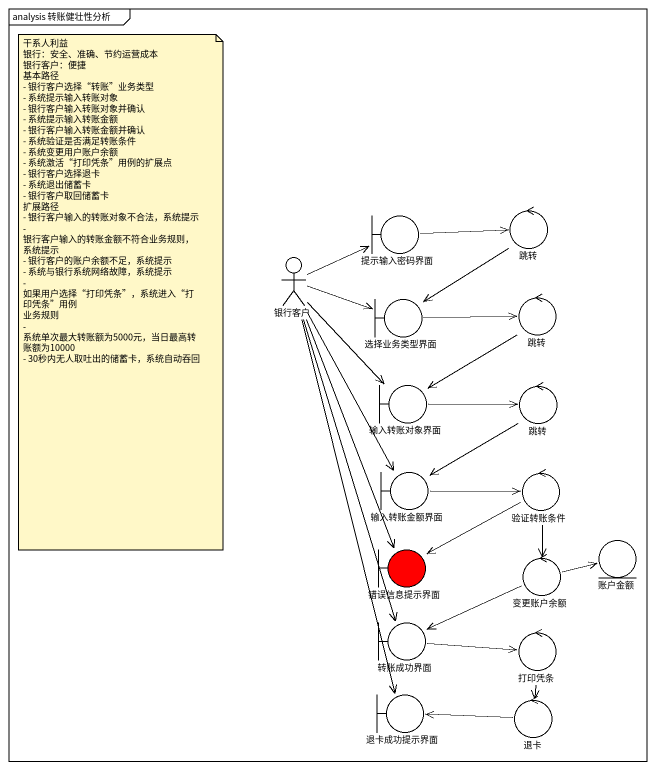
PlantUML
@startuml
mainframe analysis 转账健壮性分析
boundary 提示输入密码界面
control 跳转
actor 银行客户
boundary 选择业务类型界面
control "跳转" as 跳转_2
boundary 输入转账对象界面
control "跳转" as 跳转_3
boundary 输入转账金额界面
control 验证转账条件
boundary 错误信息提示界面 #FF0000
entity 账户金额
control 变更账户余额
boundary 转账成功界面
control 打印凭条
boundary 退卡成功提示界面
control 退卡
提示输入密码界面 -right-> 跳转
跳转 --> 选择业务类型界面
银行客户 -right-> 提示输入密码界面
银行客户 -right-> 选择业务类型界面
银行客户 --> 输入转账对象界面
银行客户 --> 输入转账金额界面
银行客户 --> 错误信息提示界面
银行客户 --> 转账成功界面
银行客户 --> 退卡成功提示界面
选择业务类型界面 -right-> 跳转_2
跳转_2 --> 输入转账对象界面
输入转账对象界面 -right-> 跳转_3
跳转_3 --> 输入转账金额界面
输入转账金额界面 -right-> 验证转账条件
验证转账条件 -left-> 错误信息提示界面
验证转账条件 --> 变更账户余额
变更账户余额 -right-> 账户金额
变更账户余额 -left-> 转账成功界面
转账成功界面 -right-> 打印凭条
打印凭条 --> 退卡
退卡 -left-> 退卡成功提示界面
note as N1
  干系人利益
  银行：安全、准确、节约运营成本
  银行客户：便捷
  基本路径
  - 银行客户选择“转账”业务类型
  - 系统提示输入转账对象
  - 银行客户输入转账对象并确认
  - 系统提示输入转账金额
  - 银行客户输入转账金额并确认
  - 系统验证是否满足转账条件
  - 系统变更用户账户余额
  - 系统激活“打印凭条”用例的扩展点
  - 银行客户选择退卡
  - 系统退出储蓄卡
  - 银行客户取回储蓄卡
  扩展路径
  - 银行客户输入的转账对象不合法，系统提示
  - 银行客户输入的转账金额不符合业务规则，系统提示
  - 银行客户的账户余额不足，系统提示
  - 系统与银行系统网络故障，系统提示
  - 如果用户选择“打印凭条”，系统进入“打印凭条”用例
  业务规则
  - 系统单次最大转账额为5000元，当日最高转账额为10000
  - 30秒内无人取吐出的储蓄卡，系统自动吞回
end note
@enduml
